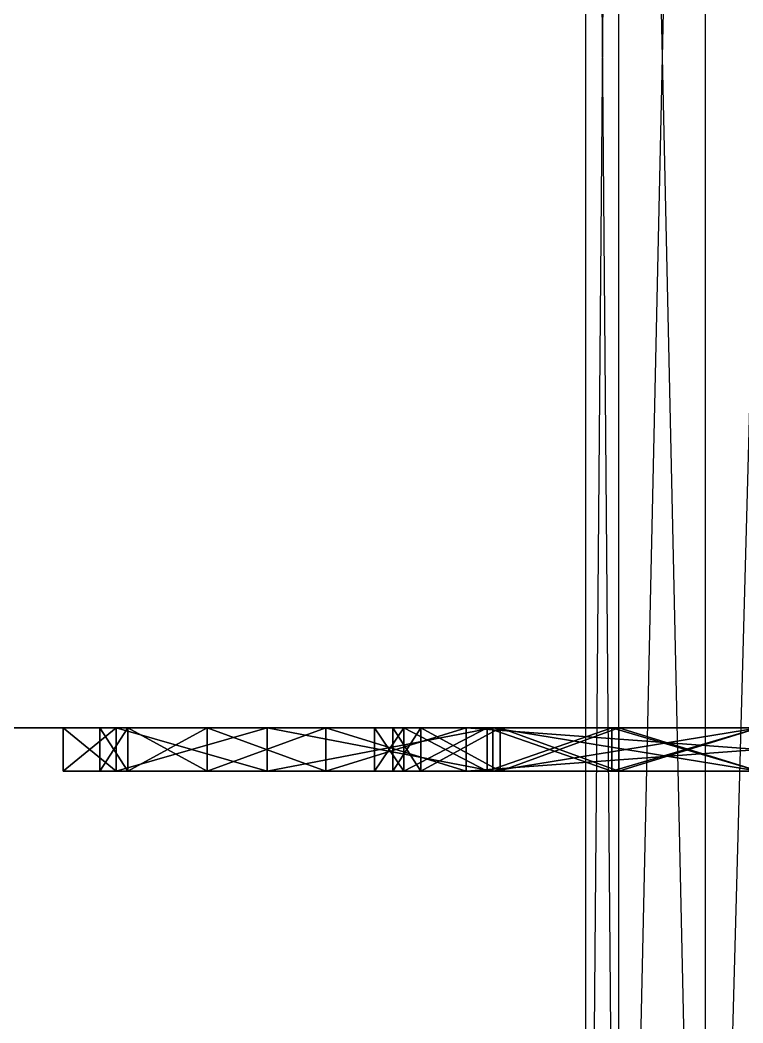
# Model space of a CAD drawing. Extents: x -3.3 to 26.7, y -2 to 14.5.
# Drawn here: x 1.787 to 2.623, y -0.841 to 0.318 of the extents above; entities that cross this region are included whole.
import ezdxf

# ---------------------------------------------------------------- set-up
doc = ezdxf.new("R2010")
doc.units = 0
doc.layers.add('UB3D', color=1, linetype='CONTINUOUS')

msp = doc.modelspace()

# ---------------------------------------------------------------- linework, layer by layer
at = {"layer": 'UB3D', "color": 254}
for points in [[(2.4798, -2, -5.064), (2.4798, 2.550101, -5.064), (2.4416, -2, -5.1816)], [(2.4798, 2.550101, -5.064), (2.4416, -2, -5.1816), (2.4416, 2.550101, -5.1816)], [(2.4416, -2, -5.1816), (2.4416, 2.550101, -5.1816), (2.4798, -2, -5.2992)], [(2.4416, 2.550101, -5.1816), (2.4798, -2, -5.2992), (2.4798, 2.550101, -5.2992)], [(2.4798, -2, -12.684), (2.4798, 2.550101, -12.684), (2.4416, -2, -12.8016)], [(2.4798, 2.550101, -12.684), (2.4416, -2, -12.8016), (2.4416, 2.550101, -12.8016)], [(2.4416, -2, -12.8016), (2.4416, 2.550101, -12.8016), (2.4798, -2, -12.9192)], [(2.4416, 2.550101, -12.8016), (2.4798, -2, -12.9192), (2.4798, 2.550101, -12.9192)], [(2.5798, -2, -4.9914), (2.5798, 2.550101, -4.9914), (2.4798, -2, -5.064)], [(2.5798, 2.550101, -4.9914), (2.4798, -2, -5.064), (2.4798, 2.550101, -5.064)], [(2.4798, -2, -5.2992), (2.4798, 2.550101, -5.2992), (2.5798, -2, -5.3718)], [(2.4798, 2.550101, -5.2992), (2.5798, -2, -5.3718), (2.5798, 2.550101, -5.3718)], [(2.5798, -2, -12.6114), (2.5798, 2.550101, -12.6114), (2.4798, -2, -12.684)], [(2.5798, 2.550101, -12.6114), (2.4798, -2, -12.684), (2.4798, 2.550101, -12.684)], [(2.4798, -2, -12.9192), (2.4798, 2.550101, -12.9192), (2.5798, -2, -12.9918)], [(2.4798, 2.550101, -12.9192), (2.5798, -2, -12.9918), (2.5798, 2.550101, -12.9918)], [(2.7034, -2, -4.9914), (2.7034, 2.550101, -4.9914), (2.5798, -2, -4.9914)], [(2.7034, 2.550101, -4.9914), (2.5798, -2, -4.9914), (2.5798, 2.550101, -4.9914)], [(2.5798, -2, -5.3718), (2.5798, 2.550101, -5.3718), (2.7034, -2, -5.3718)], [(2.5798, 2.550101, -5.3718), (2.7034, -2, -5.3718), (2.7034, 2.550101, -5.3718)], [(2.7034, -2, -12.6114), (2.7034, 2.550101, -12.6114), (2.5798, -2, -12.6114)], [(2.7034, 2.550101, -12.6114), (2.5798, -2, -12.6114), (2.5798, 2.550101, -12.6114)], [(2.5798, -2, -12.9918), (2.5798, 2.550101, -12.9918), (2.7034, -2, -12.9918)], [(2.5798, 2.550101, -12.9918), (2.7034, -2, -12.9918), (2.7034, 2.550101, -12.9918)]]:
    msp.add_3dface(points, dxfattribs=at)
at = {"layer": 'UB3D', "color": 94}
for points in [[(-3.302, 0.5, -28.702), (26.698, 0.5, -28.702), (26.698, -0.5, -28.702), (-3.302, -0.5, -28.702)], [(26.698, 0.5, 1.298), (-3.302, 0.5, 1.298), (-3.302, -0.5, 1.298), (26.698, -0.5, 1.298)], [(-3.302, -0.5, 1.298), (26.698, -0.5, 1.298), (26.698, -0.5, -28.702)], [(-3.302, -0.5, 1.298), (26.698, -0.5, -28.702), (-3.302, -0.5, -28.702)]]:
    msp.add_3dface(points, dxfattribs=at)
at = {"layer": 'UB3D', "color": 253}
for points in [[(1.837182, -0.5, -12.8016), (1.898414, -0.5, -12.493762), (1.837182, -0.55, -12.8016)], [(1.898414, -0.5, -12.493762), (1.837182, -0.55, -12.8016), (1.898414, -0.55, -12.493762)], [(1.837182, -0.55, -12.8016), (1.898414, -0.55, -12.493762), (1.837182, -0.5, -12.8016)], [(1.898414, -0.55, -12.493762), (1.837182, -0.5, -12.8016), (1.898414, -0.5, -12.493762)], [(1.898414, -0.5, -13.109437), (1.837182, -0.5, -12.8016), (1.898414, -0.55, -13.109437)], [(1.837182, -0.5, -12.8016), (1.898414, -0.55, -13.109437), (1.837182, -0.55, -12.8016)], [(1.898414, -0.55, -13.109437), (1.837182, -0.55, -12.8016), (1.898414, -0.5, -13.109437)], [(1.837182, -0.55, -12.8016), (1.898414, -0.5, -13.109437), (1.837182, -0.5, -12.8016)], [(1.8796, -0.5, -5.520309), (1.8796, -0.5, -4.842891), (1.8796, -0.55, -5.520309)], [(1.8796, -0.5, -4.842891), (1.8796, -0.55, -5.520309), (1.8796, -0.55, -4.842891)], [(1.8796, -0.55, -5.520309), (1.8796, -0.55, -4.842891), (1.8796, -0.5, -5.520309)], [(1.8796, -0.55, -4.842891), (1.8796, -0.5, -5.520309), (1.8796, -0.5, -4.842891)], [(1.911821, -0.5, -5.682295), (1.8796, -0.5, -5.520309), (1.911821, -0.55, -5.682295)], [(1.8796, -0.5, -5.520309), (1.911821, -0.55, -5.682295), (1.8796, -0.55, -5.520309)], [(1.911821, -0.55, -5.682295), (1.8796, -0.55, -5.520309), (1.911821, -0.5, -5.682295)], [(1.8796, -0.55, -5.520309), (1.911821, -0.5, -5.682295), (1.8796, -0.5, -5.520309)], [(1.8796, -0.5, -4.842891), (1.911821, -0.5, -4.680904), (1.8796, -0.55, -4.842891)], [(1.911821, -0.5, -4.680904), (1.8796, -0.55, -4.842891), (1.911821, -0.55, -4.680904)], [(1.8796, -0.55, -4.842891), (1.911821, -0.55, -4.680904), (1.8796, -0.5, -4.842891)], [(1.911821, -0.55, -4.680904), (1.8796, -0.5, -4.842891), (1.911821, -0.5, -4.680904)], [(1.8796, -0.5, -4.842891), (1.8796, -0.5, -4.842891), (1.8796, -0.55, -4.842891)], [(1.8796, -0.5, -4.842891), (1.8796, -0.55, -4.842891), (1.8796, -0.55, -4.842891)], [(1.8796, -0.55, -4.842891), (1.8796, -0.55, -4.842891), (1.8796, -0.5, -4.842891)], [(1.8796, -0.55, -4.842891), (1.8796, -0.5, -4.842891), (1.8796, -0.5, -4.842891)], [(1.898414, -0.5, -12.493762), (2.07279, -0.5, -12.23279), (1.898414, -0.55, -12.493762)], [(2.07279, -0.5, -12.23279), (1.898414, -0.55, -12.493762), (2.07279, -0.55, -12.23279)], [(1.898414, -0.55, -12.493762), (2.07279, -0.55, -12.23279), (1.898414, -0.5, -12.493762)], [(2.07279, -0.55, -12.23279), (1.898414, -0.5, -12.493762), (2.07279, -0.5, -12.23279)], [(2.07279, -0.5, -13.370409), (1.898414, -0.5, -13.109437), (2.07279, -0.55, -13.370409)], [(1.898414, -0.5, -13.109437), (2.07279, -0.55, -13.370409), (1.898414, -0.55, -13.109437)], [(2.07279, -0.55, -13.370409), (1.898414, -0.55, -13.109437), (2.07279, -0.5, -13.370409)], [(1.898414, -0.55, -13.109437), (2.07279, -0.5, -13.370409), (1.898414, -0.5, -13.109437)], [(2.003579, -0.5, -5.81962), (1.911821, -0.5, -5.682295), (2.003579, -0.55, -5.81962)], [(1.911821, -0.5, -5.682295), (2.003579, -0.55, -5.81962), (1.911821, -0.55, -5.682295)], [(2.003579, -0.55, -5.81962), (1.911821, -0.55, -5.682295), (2.003579, -0.5, -5.81962)], [(1.911821, -0.55, -5.682295), (2.003579, -0.5, -5.81962), (1.911821, -0.5, -5.682295)], [(1.911821, -0.5, -4.680904), (2.003579, -0.5, -4.543579), (1.911821, -0.55, -4.680904)], [(2.003579, -0.5, -4.543579), (1.911821, -0.55, -4.680904), (2.003579, -0.55, -4.543579)], [(1.911821, -0.55, -4.680904), (2.003579, -0.55, -4.543579), (1.911821, -0.5, -4.680904)], [(2.003579, -0.55, -4.543579), (1.911821, -0.5, -4.680904), (2.003579, -0.5, -4.543579)], [(2.140904, -0.5, -5.911378), (2.003579, -0.5, -5.81962), (2.140904, -0.55, -5.911378)], [(2.003579, -0.5, -5.81962), (2.140904, -0.55, -5.911378), (2.003579, -0.55, -5.81962)], [(2.140904, -0.55, -5.911378), (2.003579, -0.55, -5.81962), (2.140904, -0.5, -5.911378)], [(2.003579, -0.55, -5.81962), (2.140904, -0.5, -5.911378), (2.003579, -0.5, -5.81962)], [(2.003579, -0.5, -4.543579), (2.140904, -0.5, -4.451821), (2.003579, -0.55, -4.543579)], [(2.140904, -0.5, -4.451821), (2.003579, -0.55, -4.543579), (2.140904, -0.55, -4.451821)], [(2.003579, -0.55, -4.543579), (2.140904, -0.55, -4.451821), (2.003579, -0.5, -4.543579)], [(2.140904, -0.55, -4.451821), (2.003579, -0.5, -4.543579), (2.140904, -0.5, -4.451821)], [(2.07279, -0.5, -12.23279), (2.333762, -0.5, -12.058414), (2.07279, -0.55, -12.23279)], [(2.333762, -0.5, -12.058414), (2.07279, -0.55, -12.23279), (2.333762, -0.55, -12.058414)], [(2.07279, -0.55, -12.23279), (2.333762, -0.55, -12.058414), (2.07279, -0.5, -12.23279)], [(2.333762, -0.55, -12.058414), (2.07279, -0.5, -12.23279), (2.333762, -0.5, -12.058414)], [(2.333762, -0.5, -13.544785), (2.07279, -0.5, -13.370409), (2.333762, -0.55, -13.544785)], [(2.07279, -0.5, -13.370409), (2.333762, -0.55, -13.544785), (2.07279, -0.55, -13.370409)], [(2.333762, -0.55, -13.544785), (2.07279, -0.55, -13.370409), (2.333762, -0.5, -13.544785)], [(2.07279, -0.55, -13.370409), (2.333762, -0.5, -13.544785), (2.07279, -0.5, -13.370409)], [(2.302891, -0.5, -5.9436), (2.140904, -0.5, -5.911378), (2.302891, -0.55, -5.9436)], [(2.140904, -0.5, -5.911378), (2.302891, -0.55, -5.9436), (2.140904, -0.55, -5.911378)], [(2.302891, -0.55, -5.9436), (2.140904, -0.55, -5.911378), (2.302891, -0.5, -5.9436)], [(2.140904, -0.55, -5.911378), (2.302891, -0.5, -5.9436), (2.140904, -0.5, -5.911378)], [(2.140904, -0.5, -4.451821), (2.302891, -0.5, -4.4196), (2.140904, -0.55, -4.451821)], [(2.302891, -0.5, -4.4196), (2.140904, -0.55, -4.451821), (2.302891, -0.55, -4.4196)], [(2.140904, -0.55, -4.451821), (2.302891, -0.55, -4.4196), (2.140904, -0.5, -4.451821)], [(2.302891, -0.55, -4.4196), (2.140904, -0.5, -4.451821), (2.302891, -0.5, -4.4196)], [(2.1971, -0.5, -12.8016), (2.230935, -0.5, -12.631497), (2.1971, -0.55, -12.8016)], [(2.230935, -0.5, -12.631497), (2.1971, -0.55, -12.8016), (2.230935, -0.55, -12.631497)], [(2.1971, -0.55, -12.8016), (2.230935, -0.55, -12.631497), (2.1971, -0.5, -12.8016)], [(2.230935, -0.55, -12.631497), (2.1971, -0.5, -12.8016), (2.230935, -0.5, -12.631497)], [(2.230935, -0.5, -12.971702), (2.1971, -0.5, -12.8016), (2.230935, -0.55, -12.971702)], [(2.1971, -0.5, -12.8016), (2.230935, -0.55, -12.971702), (2.1971, -0.55, -12.8016)], [(2.230935, -0.55, -12.971702), (2.1971, -0.55, -12.8016), (2.230935, -0.5, -12.971702)], [(2.1971, -0.55, -12.8016), (2.230935, -0.5, -12.971702), (2.1971, -0.5, -12.8016)], [(2.218309, -0.5, -5.1816), (2.25053, -0.5, -5.019613), (2.218309, -0.55, -5.1816)], [(2.25053, -0.5, -5.019613), (2.218309, -0.55, -5.1816), (2.25053, -0.55, -5.019613)], [(2.218309, -0.55, -5.1816), (2.25053, -0.55, -5.019613), (2.218309, -0.5, -5.1816)], [(2.25053, -0.55, -5.019613), (2.218309, -0.5, -5.1816), (2.25053, -0.5, -5.019613)], [(2.25053, -0.5, -5.343586), (2.218309, -0.5, -5.1816), (2.25053, -0.55, -5.343586)], [(2.218309, -0.5, -5.1816), (2.25053, -0.55, -5.343586), (2.218309, -0.55, -5.1816)], [(2.25053, -0.55, -5.343586), (2.218309, -0.55, -5.1816), (2.25053, -0.5, -5.343586)], [(2.218309, -0.55, -5.1816), (2.25053, -0.5, -5.343586), (2.218309, -0.5, -5.1816)], [(2.230935, -0.5, -12.631497), (2.327291, -0.5, -12.487291), (2.230935, -0.55, -12.631497)], [(2.327291, -0.5, -12.487291), (2.230935, -0.55, -12.631497), (2.327291, -0.55, -12.487291)], [(2.230935, -0.55, -12.631497), (2.327291, -0.55, -12.487291), (2.230935, -0.5, -12.631497)], [(2.327291, -0.55, -12.487291), (2.230935, -0.5, -12.631497), (2.327291, -0.5, -12.487291)], [(2.327291, -0.5, -13.115908), (2.230935, -0.5, -12.971702), (2.327291, -0.55, -13.115908)], [(2.230935, -0.5, -12.971702), (2.327291, -0.55, -13.115908), (2.230935, -0.55, -12.971702)], [(2.327291, -0.55, -13.115908), (2.230935, -0.55, -12.971702), (2.327291, -0.5, -13.115908)], [(2.230935, -0.55, -12.971702), (2.327291, -0.5, -13.115908), (2.230935, -0.5, -12.971702)], [(2.25053, -0.5, -5.019613), (2.342288, -0.5, -4.882288), (2.25053, -0.55, -5.019613)], [(2.342288, -0.5, -4.882288), (2.25053, -0.55, -5.019613), (2.342288, -0.55, -4.882288)], [(2.25053, -0.55, -5.019613), (2.342288, -0.55, -4.882288), (2.25053, -0.5, -5.019613)], [(2.342288, -0.55, -4.882288), (2.25053, -0.5, -5.019613), (2.342288, -0.5, -4.882288)], [(2.342288, -0.5, -5.480911), (2.25053, -0.5, -5.343586), (2.342288, -0.55, -5.480911)], [(2.25053, -0.5, -5.343586), (2.342288, -0.55, -5.480911), (2.25053, -0.55, -5.343586)], [(2.342288, -0.55, -5.480911), (2.25053, -0.55, -5.343586), (2.342288, -0.5, -5.480911)], [(2.25053, -0.55, -5.343586), (2.342288, -0.5, -5.480911), (2.25053, -0.5, -5.343586)], [(2.302891, -0.5, -5.9436), (2.302891, -0.5, -5.9436), (2.302891, -0.55, -5.9436)], [(2.302891, -0.5, -5.9436), (2.302891, -0.55, -5.9436), (2.302891, -0.55, -5.9436)], [(2.302891, -0.55, -5.9436), (2.302891, -0.55, -5.9436), (2.302891, -0.5, -5.9436)], [(2.302891, -0.55, -5.9436), (2.302891, -0.5, -5.9436), (2.302891, -0.5, -5.9436)], [(2.980309, -0.5, -5.9436), (2.302891, -0.5, -5.9436), (2.980309, -0.55, -5.9436)], [(2.302891, -0.5, -5.9436), (2.980309, -0.55, -5.9436), (2.302891, -0.55, -5.9436)], [(2.980309, -0.55, -5.9436), (2.302891, -0.55, -5.9436), (2.980309, -0.5, -5.9436)], [(2.302891, -0.55, -5.9436), (2.980309, -0.5, -5.9436), (2.302891, -0.5, -5.9436)], [(2.302891, -0.5, -4.4196), (2.980309, -0.5, -4.4196), (2.302891, -0.55, -4.4196)], [(2.980309, -0.5, -4.4196), (2.302891, -0.55, -4.4196), (2.980309, -0.55, -4.4196)], [(2.302891, -0.55, -4.4196), (2.980309, -0.55, -4.4196), (2.302891, -0.5, -4.4196)], [(2.980309, -0.55, -4.4196), (2.302891, -0.5, -4.4196), (2.980309, -0.5, -4.4196)], [(2.302891, -0.5, -4.4196), (2.302891, -0.5, -4.4196), (2.302891, -0.55, -4.4196)], [(2.302891, -0.5, -4.4196), (2.302891, -0.55, -4.4196), (2.302891, -0.55, -4.4196)], [(2.302891, -0.55, -4.4196), (2.302891, -0.55, -4.4196), (2.302891, -0.5, -4.4196)], [(2.302891, -0.55, -4.4196), (2.302891, -0.5, -4.4196), (2.302891, -0.5, -4.4196)], [(2.327291, -0.5, -12.487291), (2.471497, -0.5, -12.390935), (2.327291, -0.55, -12.487291)], [(2.471497, -0.5, -12.390935), (2.327291, -0.55, -12.487291), (2.471497, -0.55, -12.390935)], [(2.327291, -0.55, -12.487291), (2.471497, -0.55, -12.390935), (2.327291, -0.5, -12.487291)], [(2.471497, -0.55, -12.390935), (2.327291, -0.5, -12.487291), (2.471497, -0.5, -12.390935)], [(2.471497, -0.5, -13.212264), (2.327291, -0.5, -13.115908), (2.471497, -0.55, -13.212264)], [(2.327291, -0.5, -13.115908), (2.471497, -0.55, -13.212264), (2.327291, -0.55, -13.115908)], [(2.471497, -0.55, -13.212264), (2.327291, -0.55, -13.115908), (2.471497, -0.5, -13.212264)], [(2.327291, -0.55, -13.115908), (2.471497, -0.5, -13.212264), (2.327291, -0.5, -13.115908)], [(2.333762, -0.5, -12.058414), (2.6416, -0.5, -11.997182), (2.333762, -0.55, -12.058414)], [(2.6416, -0.5, -11.997182), (2.333762, -0.55, -12.058414), (2.6416, -0.55, -11.997182)], [(2.333762, -0.55, -12.058414), (2.6416, -0.55, -11.997182), (2.333762, -0.5, -12.058414)], [(2.6416, -0.55, -11.997182), (2.333762, -0.5, -12.058414), (2.6416, -0.5, -11.997182)], [(2.6416, -0.5, -13.606018), (2.333762, -0.5, -13.544785), (2.6416, -0.55, -13.606018)], [(2.333762, -0.5, -13.544785), (2.6416, -0.55, -13.606018), (2.333762, -0.55, -13.544785)], [(2.6416, -0.55, -13.606018), (2.333762, -0.55, -13.544785), (2.6416, -0.5, -13.606018)], [(2.333762, -0.55, -13.544785), (2.6416, -0.5, -13.606018), (2.333762, -0.5, -13.544785)], [(2.342288, -0.5, -4.882288), (2.479613, -0.5, -4.79053), (2.342288, -0.55, -4.882288)], [(2.479613, -0.5, -4.79053), (2.342288, -0.55, -4.882288), (2.479613, -0.55, -4.79053)], [(2.342288, -0.55, -4.882288), (2.479613, -0.55, -4.79053), (2.342288, -0.5, -4.882288)], [(2.479613, -0.55, -4.79053), (2.342288, -0.5, -4.882288), (2.479613, -0.5, -4.79053)], [(2.479613, -0.5, -5.572669), (2.342288, -0.5, -5.480911), (2.479613, -0.55, -5.572669)], [(2.342288, -0.5, -5.480911), (2.479613, -0.55, -5.572669), (2.342288, -0.55, -5.480911)], [(2.479613, -0.55, -5.572669), (2.342288, -0.55, -5.480911), (2.479613, -0.5, -5.572669)], [(2.342288, -0.55, -5.480911), (2.479613, -0.5, -5.572669), (2.342288, -0.5, -5.480911)], [(2.471497, -0.5, -12.390935), (2.6416, -0.5, -12.3571), (2.471497, -0.55, -12.390935)], [(2.6416, -0.5, -12.3571), (2.471497, -0.55, -12.390935), (2.6416, -0.55, -12.3571)], [(2.471497, -0.55, -12.390935), (2.6416, -0.55, -12.3571), (2.471497, -0.5, -12.390935)], [(2.6416, -0.55, -12.3571), (2.471497, -0.5, -12.390935), (2.6416, -0.5, -12.3571)], [(2.6416, -0.5, -13.2461), (2.471497, -0.5, -13.212264), (2.6416, -0.55, -13.2461)], [(2.471497, -0.5, -13.212264), (2.6416, -0.55, -13.2461), (2.471497, -0.55, -13.212264)], [(2.6416, -0.55, -13.2461), (2.471497, -0.55, -13.212264), (2.6416, -0.5, -13.2461)], [(2.471497, -0.55, -13.212264), (2.6416, -0.5, -13.2461), (2.471497, -0.5, -13.212264)], [(2.479613, -0.5, -4.79053), (2.6416, -0.5, -4.758309), (2.479613, -0.55, -4.79053)], [(2.6416, -0.5, -4.758309), (2.479613, -0.55, -4.79053), (2.6416, -0.55, -4.758309)], [(2.479613, -0.55, -4.79053), (2.6416, -0.55, -4.758309), (2.479613, -0.5, -4.79053)], [(2.6416, -0.55, -4.758309), (2.479613, -0.5, -4.79053), (2.6416, -0.5, -4.758309)], [(2.6416, -0.5, -5.604891), (2.479613, -0.5, -5.572669), (2.6416, -0.55, -5.604891)], [(2.479613, -0.5, -5.572669), (2.6416, -0.55, -5.604891), (2.479613, -0.55, -5.572669)], [(2.6416, -0.55, -5.604891), (2.479613, -0.55, -5.572669), (2.6416, -0.5, -5.604891)], [(2.479613, -0.55, -5.572669), (2.6416, -0.5, -5.604891), (2.479613, -0.5, -5.572669)], [(1.841055, -0.55, -12.722753), (2.1971, -0.55, -12.8016), (1.837182, -0.55, -12.8016)], [(2.1971, -0.55, -12.8016), (1.837182, -0.55, -12.8016), (2.19924, -0.55, -12.845169)], [(1.837182, -0.55, -12.8016), (2.19924, -0.55, -12.845169), (1.841055, -0.55, -12.880447)], [(1.852639, -0.55, -12.644666), (2.205641, -0.55, -12.714882), (1.841055, -0.55, -12.722753)], [(2.205641, -0.55, -12.714882), (2.19924, -0.55, -12.758031), (1.841055, -0.55, -12.722753)], [(2.19924, -0.55, -12.758031), (1.841055, -0.55, -12.722753), (2.1971, -0.55, -12.8016)], [(2.19924, -0.55, -12.845169), (1.841055, -0.55, -12.880447), (2.205641, -0.55, -12.888318)], [(1.841055, -0.55, -12.880447), (2.205641, -0.55, -12.888318), (2.21624, -0.55, -12.930632)], [(1.852639, -0.55, -12.958534), (1.841055, -0.55, -12.880447), (2.21624, -0.55, -12.930632)], [(1.852639, -0.55, -12.644666), (1.87182, -0.55, -12.56809), (2.230936, -0.55, -12.631497)], [(1.852639, -0.55, -12.644666), (2.230936, -0.55, -12.631497), (2.21624, -0.55, -12.672568)], [(1.852639, -0.55, -12.644666), (2.21624, -0.55, -12.672568), (2.205641, -0.55, -12.714882)], [(1.852639, -0.55, -12.958534), (2.21624, -0.55, -12.930632), (2.230936, -0.55, -12.971703)], [(1.852639, -0.55, -12.958534), (2.230936, -0.55, -12.971703), (2.249586, -0.55, -13.011136)], [(1.852639, -0.55, -12.958534), (2.249586, -0.55, -13.011136), (1.87182, -0.55, -13.03511)], [(1.898415, -0.55, -12.493763), (2.272012, -0.55, -12.554649), (1.87182, -0.55, -12.56809)], [(2.272012, -0.55, -12.554649), (1.87182, -0.55, -12.56809), (2.249586, -0.55, -12.592064)], [(1.87182, -0.55, -12.56809), (2.249586, -0.55, -12.592064), (2.230936, -0.55, -12.631497)], [(2.249586, -0.55, -13.011136), (2.272012, -0.55, -13.048551), (1.87182, -0.55, -13.03511)], [(2.272012, -0.55, -13.048551), (1.87182, -0.55, -13.03511), (2.297997, -0.55, -13.083588)], [(1.87182, -0.55, -13.03511), (2.297997, -0.55, -13.083588), (1.898415, -0.55, -13.109437)], [(1.881638, -0.55, -4.801401), (2.406432, -0.55, -4.829646), (1.8796, -0.55, -4.842891)], [(2.406432, -0.55, -4.829646), (1.8796, -0.55, -4.842891), (2.373067, -0.55, -4.854392)], [(1.8796, -0.55, -4.842891), (2.373067, -0.55, -4.854392), (2.342288, -0.55, -4.882288)], [(1.8796, -0.55, -4.842891), (2.342288, -0.55, -4.882288), (2.314392, -0.55, -4.913067)], [(1.8796, -0.55, -4.842891), (2.314392, -0.55, -4.913067), (2.289646, -0.55, -4.946432)], [(1.8796, -0.55, -4.842891), (2.289646, -0.55, -4.946432), (2.268291, -0.55, -4.982062)], [(1.8796, -0.55, -4.842891), (2.268291, -0.55, -4.982062), (2.25053, -0.55, -5.019614)], [(1.8796, -0.55, -4.842891), (2.25053, -0.55, -5.019614), (2.236536, -0.55, -5.058725)], [(1.8796, -0.55, -4.842891), (2.236536, -0.55, -5.058725), (2.226442, -0.55, -5.09902)], [(1.8796, -0.55, -4.842891), (2.226442, -0.55, -5.09902), (2.220347, -0.55, -5.14011)], [(1.8796, -0.55, -4.842891), (2.220347, -0.55, -5.14011), (2.218309, -0.55, -5.1816)], [(1.8796, -0.55, -4.842891), (2.218309, -0.55, -5.1816), (2.220347, -0.55, -5.22309)], [(1.8796, -0.55, -4.842891), (2.220347, -0.55, -5.22309), (2.226442, -0.55, -5.26418)], [(1.8796, -0.55, -4.842891), (2.226442, -0.55, -5.26418), (2.236536, -0.55, -5.304475)], [(1.8796, -0.55, -4.842891), (2.236536, -0.55, -5.304475), (2.25053, -0.55, -5.343586)], [(1.8796, -0.55, -4.842891), (2.25053, -0.55, -5.343586), (2.268291, -0.55, -5.381138)], [(1.8796, -0.55, -4.842891), (2.268291, -0.55, -5.381138), (2.289646, -0.55, -5.416768)], [(1.8796, -0.55, -4.842891), (2.289646, -0.55, -5.416768), (1.8796, -0.55, -5.520309)], [(1.8796, -0.55, -5.520309), (2.289646, -0.55, -5.416768), (2.314392, -0.55, -5.450133)], [(1.8796, -0.55, -5.520309), (2.314392, -0.55, -5.450133), (2.342288, -0.55, -5.480912)], [(1.8796, -0.55, -5.520309), (2.342288, -0.55, -5.480912), (2.373067, -0.55, -5.508808)], [(1.8796, -0.55, -5.520309), (2.373067, -0.55, -5.508808), (2.406432, -0.55, -5.533554)], [(1.8796, -0.55, -5.520309), (2.406432, -0.55, -5.533554), (2.442062, -0.55, -5.554909)], [(1.8796, -0.55, -5.520309), (2.442062, -0.55, -5.554909), (1.881638, -0.55, -5.561799)], [(1.887733, -0.55, -4.760311), (2.479614, -0.55, -4.79053), (1.881638, -0.55, -4.801401)], [(2.479614, -0.55, -4.79053), (2.442062, -0.55, -4.808291), (1.881638, -0.55, -4.801401)], [(2.442062, -0.55, -4.808291), (1.881638, -0.55, -4.801401), (2.406432, -0.55, -4.829646)], [(1.881638, -0.55, -5.561799), (2.442062, -0.55, -5.554909), (2.479614, -0.55, -5.57267)], [(1.881638, -0.55, -5.561799), (2.479614, -0.55, -5.57267), (2.518725, -0.55, -5.586664)], [(1.881638, -0.55, -5.561799), (2.518725, -0.55, -5.586664), (2.55902, -0.55, -5.596758)], [(1.881638, -0.55, -5.561799), (2.55902, -0.55, -5.596758), (2.60011, -0.55, -5.602853)], [(1.881638, -0.55, -5.561799), (2.60011, -0.55, -5.602853), (1.887733, -0.55, -5.602889)], [(2.60011, -0.55, -4.760347), (1.887733, -0.55, -4.760311), (2.6416, -0.55, -4.758309)], [(1.887733, -0.55, -4.760311), (2.6416, -0.55, -4.758309), (1.897827, -0.55, -4.720016)], [(2.6416, -0.55, -5.604891), (3.385373, -0.55, -5.643184), (1.887733, -0.55, -5.602889)], [(2.6416, -0.55, -5.604891), (1.887733, -0.55, -5.602889), (2.60011, -0.55, -5.602853)], [(1.887733, -0.55, -4.760311), (2.60011, -0.55, -4.760347), (2.55902, -0.55, -4.766442)], [(1.887733, -0.55, -4.760311), (2.55902, -0.55, -4.766442), (2.518725, -0.55, -4.776536)], [(1.887733, -0.55, -4.760311), (2.518725, -0.55, -4.776536), (2.479614, -0.55, -4.79053)], [(1.887733, -0.55, -5.602889), (3.385373, -0.55, -5.643184), (1.897827, -0.55, -5.643184)], [(2.6416, -0.55, -4.758309), (1.897827, -0.55, -4.720016), (3.385373, -0.55, -4.720016)], [(1.897827, -0.55, -4.720016), (3.385373, -0.55, -4.720016), (1.911821, -0.55, -4.680905)], [(3.385373, -0.55, -5.643184), (1.897827, -0.55, -5.643184), (3.371379, -0.55, -5.682295)], [(1.897827, -0.55, -5.643184), (3.371379, -0.55, -5.682295), (1.911821, -0.55, -5.682295)], [(1.932167, -0.55, -12.4224), (2.327291, -0.55, -12.487291), (1.898415, -0.55, -12.493763)], [(2.327291, -0.55, -12.487291), (2.297997, -0.55, -12.519612), (1.898415, -0.55, -12.493763)], [(2.297997, -0.55, -12.519612), (1.898415, -0.55, -12.493763), (2.272012, -0.55, -12.554649)], [(2.297997, -0.55, -13.083588), (1.898415, -0.55, -13.109437), (2.327291, -0.55, -13.115909)], [(1.898415, -0.55, -13.109437), (2.327291, -0.55, -13.115909), (2.359612, -0.55, -13.145203)], [(2.394649, -0.55, -13.171188), (1.932167, -0.55, -13.1808), (1.898415, -0.55, -13.109437)], [(2.394649, -0.55, -13.171188), (1.898415, -0.55, -13.109437), (2.359612, -0.55, -13.145203)], [(3.385373, -0.55, -4.720016), (1.911821, -0.55, -4.680905), (3.371379, -0.55, -4.680905)], [(1.911821, -0.55, -4.680905), (3.371379, -0.55, -4.680905), (1.929582, -0.55, -4.643353)], [(3.371379, -0.55, -5.682295), (1.911821, -0.55, -5.682295), (3.353618, -0.55, -5.719847)], [(1.911821, -0.55, -5.682295), (3.353618, -0.55, -5.719847), (1.929582, -0.55, -5.719847)], [(3.371379, -0.55, -4.680905), (1.929582, -0.55, -4.643353), (3.353618, -0.55, -4.643353)], [(1.929582, -0.55, -4.643353), (3.353618, -0.55, -4.643353), (1.950937, -0.55, -4.607723)], [(3.353618, -0.55, -5.719847), (1.929582, -0.55, -5.719847), (3.332263, -0.55, -5.755477)], [(1.929582, -0.55, -5.719847), (3.332263, -0.55, -5.755477), (1.950937, -0.55, -5.755477)], [(1.972751, -0.55, -12.354689), (2.432064, -0.55, -12.409586), (1.932167, -0.55, -12.4224)], [(1.932167, -0.55, -12.4224), (2.432064, -0.55, -12.409586), (2.394649, -0.55, -12.432012)], [(1.932167, -0.55, -12.4224), (2.394649, -0.55, -12.432012), (2.359612, -0.55, -12.457997)], [(1.932167, -0.55, -12.4224), (2.359612, -0.55, -12.457997), (2.327291, -0.55, -12.487291)], [(2.394649, -0.55, -13.171188), (2.432064, -0.55, -13.193614), (1.932167, -0.55, -13.1808)], [(1.932167, -0.55, -13.1808), (2.432064, -0.55, -13.193614), (2.471497, -0.55, -13.212264)], [(1.932167, -0.55, -13.1808), (2.471497, -0.55, -13.212264), (2.512568, -0.55, -13.22696)], [(1.932167, -0.55, -13.1808), (2.512568, -0.55, -13.22696), (2.554882, -0.55, -13.237559)], [(1.932167, -0.55, -13.1808), (2.554882, -0.55, -13.237559), (2.598031, -0.55, -13.24396)], [(1.932167, -0.55, -13.1808), (2.598031, -0.55, -13.24396), (1.972751, -0.55, -13.248511)], [(3.353618, -0.55, -4.643353), (1.950937, -0.55, -4.607723), (3.332263, -0.55, -4.607723)], [(1.950937, -0.55, -4.607723), (3.332263, -0.55, -4.607723), (1.975683, -0.55, -4.574358)], [(3.332263, -0.55, -5.755477), (1.950937, -0.55, -5.755477), (3.307517, -0.55, -5.788842)], [(1.950937, -0.55, -5.755477), (3.307517, -0.55, -5.788842), (1.975683, -0.55, -5.788842)], [(2.019776, -0.55, -12.291283), (3.310449, -0.55, -12.354689), (1.972751, -0.55, -12.354689)], [(3.310449, -0.55, -12.354689), (1.972751, -0.55, -12.354689), (2.6416, -0.55, -12.3571)], [(1.972751, -0.55, -12.354689), (2.6416, -0.55, -12.3571), (2.598031, -0.55, -12.35924)], [(2.019776, -0.55, -13.311917), (3.263424, -0.55, -13.311917), (1.972751, -0.55, -13.248511)], [(3.263424, -0.55, -13.311917), (1.972751, -0.55, -13.248511), (3.310449, -0.55, -13.248511)], [(1.972751, -0.55, -13.248511), (3.310449, -0.55, -13.248511), (2.6416, -0.55, -13.2461)], [(1.972751, -0.55, -12.354689), (2.598031, -0.55, -12.35924), (2.554882, -0.55, -12.365641)], [(1.972751, -0.55, -12.354689), (2.554882, -0.55, -12.365641), (2.512568, -0.55, -12.37624)], [(1.972751, -0.55, -12.354689), (2.512568, -0.55, -12.37624), (2.471497, -0.55, -12.390936)], [(1.972751, -0.55, -12.354689), (2.471497, -0.55, -12.390936), (2.432064, -0.55, -12.409586)], [(2.6416, -0.55, -13.2461), (1.972751, -0.55, -13.248511), (2.598031, -0.55, -13.24396)], [(3.332263, -0.55, -4.607723), (1.975683, -0.55, -4.574358), (3.307517, -0.55, -4.574358)], [(1.975683, -0.55, -4.574358), (3.307517, -0.55, -4.574358), (2.003579, -0.55, -4.543579)], [(3.307517, -0.55, -5.788842), (1.975683, -0.55, -5.788842), (3.279621, -0.55, -5.819621)], [(1.975683, -0.55, -5.788842), (3.279621, -0.55, -5.819621), (2.003579, -0.55, -5.819621)], [(3.307517, -0.55, -4.574358), (2.003579, -0.55, -4.543579), (3.279621, -0.55, -4.543579)], [(2.003579, -0.55, -4.543579), (3.279621, -0.55, -4.543579), (2.034358, -0.55, -4.515683)], [(3.279621, -0.55, -5.819621), (2.003579, -0.55, -5.819621), (3.248842, -0.55, -5.847517)], [(2.003579, -0.55, -5.819621), (3.248842, -0.55, -5.847517), (2.034358, -0.55, -5.847517)], [(2.072791, -0.55, -12.232791), (3.263424, -0.55, -12.291283), (2.019776, -0.55, -12.291283)], [(3.263424, -0.55, -12.291283), (2.019776, -0.55, -12.291283), (3.310449, -0.55, -12.354689)], [(2.072791, -0.55, -13.370409), (3.210409, -0.55, -13.370409), (2.019776, -0.55, -13.311917)], [(3.210409, -0.55, -13.370409), (2.019776, -0.55, -13.311917), (3.263424, -0.55, -13.311917)], [(3.279621, -0.55, -4.543579), (2.034358, -0.55, -4.515683), (3.248842, -0.55, -4.515683)], [(2.034358, -0.55, -4.515683), (3.248842, -0.55, -4.515683), (2.067723, -0.55, -4.490937)], [(3.248842, -0.55, -5.847517), (2.034358, -0.55, -5.847517), (3.215477, -0.55, -5.872263)], [(2.034358, -0.55, -5.847517), (3.215477, -0.55, -5.872263), (2.067723, -0.55, -5.872263)], [(3.248842, -0.55, -4.515683), (2.067723, -0.55, -4.490937), (3.215477, -0.55, -4.490937)], [(2.067723, -0.55, -4.490937), (3.215477, -0.55, -4.490937), (2.103353, -0.55, -4.469582)], [(3.215477, -0.55, -5.872263), (2.067723, -0.55, -5.872263), (3.179847, -0.55, -5.893618)], [(2.067723, -0.55, -5.872263), (3.179847, -0.55, -5.893618), (2.103353, -0.55, -5.893618)], [(2.131283, -0.55, -12.179776), (3.210409, -0.55, -12.232791), (2.072791, -0.55, -12.232791)], [(3.210409, -0.55, -12.232791), (2.072791, -0.55, -12.232791), (3.263424, -0.55, -12.291283)], [(2.131283, -0.55, -13.423424), (3.151917, -0.55, -13.423424), (2.072791, -0.55, -13.370409)], [(3.151917, -0.55, -13.423424), (2.072791, -0.55, -13.370409), (3.210409, -0.55, -13.370409)], [(3.215477, -0.55, -4.490937), (2.103353, -0.55, -4.469582), (3.179847, -0.55, -4.469582)], [(2.103353, -0.55, -4.469582), (3.179847, -0.55, -4.469582), (2.140905, -0.55, -4.451821)], [(3.179847, -0.55, -5.893618), (2.103353, -0.55, -5.893618), (3.142295, -0.55, -5.911379)], [(2.103353, -0.55, -5.893618), (3.142295, -0.55, -5.911379), (2.140905, -0.55, -5.911379)], [(2.194689, -0.55, -12.132751), (3.151917, -0.55, -12.179776), (2.131283, -0.55, -12.179776)], [(3.151917, -0.55, -12.179776), (2.131283, -0.55, -12.179776), (3.210409, -0.55, -12.232791)], [(2.194689, -0.55, -13.470449), (3.088511, -0.55, -13.470449), (2.131283, -0.55, -13.423424)], [(3.088511, -0.55, -13.470449), (2.131283, -0.55, -13.423424), (3.151917, -0.55, -13.423424)], [(3.179847, -0.55, -4.469582), (2.140905, -0.55, -4.451821), (3.142295, -0.55, -4.451821)], [(2.140905, -0.55, -4.451821), (3.142295, -0.55, -4.451821), (2.180016, -0.55, -4.437827)], [(3.142295, -0.55, -5.911379), (2.140905, -0.55, -5.911379), (3.103184, -0.55, -5.925373)], [(2.140905, -0.55, -5.911379), (3.103184, -0.55, -5.925373), (2.180016, -0.55, -5.925373)], [(3.142295, -0.55, -4.451821), (2.180016, -0.55, -4.437827), (3.103184, -0.55, -4.437827)], [(2.180016, -0.55, -4.437827), (3.103184, -0.55, -4.437827), (2.220311, -0.55, -4.427733)], [(3.103184, -0.55, -5.925373), (2.180016, -0.55, -5.925373), (3.062889, -0.55, -5.935467)], [(2.180016, -0.55, -5.925373), (3.062889, -0.55, -5.935467), (2.220311, -0.55, -5.935467)], [(2.2624, -0.55, -12.092167), (3.088511, -0.55, -12.132751), (2.194689, -0.55, -12.132751)], [(3.088511, -0.55, -12.132751), (2.194689, -0.55, -12.132751), (3.151917, -0.55, -12.179776)], [(2.2624, -0.55, -13.511033), (3.0208, -0.55, -13.511033), (2.194689, -0.55, -13.470449)], [(3.0208, -0.55, -13.511033), (2.194689, -0.55, -13.470449), (3.088511, -0.55, -13.470449)], [(3.103184, -0.55, -4.437827), (2.220311, -0.55, -4.427733), (3.062889, -0.55, -4.427733)], [(2.220311, -0.55, -4.427733), (3.062889, -0.55, -4.427733), (2.261401, -0.55, -4.421638)], [(3.062889, -0.55, -5.935467), (2.220311, -0.55, -5.935467), (3.021799, -0.55, -5.941562)], [(2.220311, -0.55, -5.935467), (3.021799, -0.55, -5.941562), (2.261401, -0.55, -5.941562)], [(3.062889, -0.55, -4.427733), (2.261401, -0.55, -4.421638), (3.021799, -0.55, -4.421638)], [(2.261401, -0.55, -4.421638), (3.021799, -0.55, -4.421638), (2.302891, -0.55, -4.4196)], [(3.021799, -0.55, -5.941562), (2.261401, -0.55, -5.941562), (2.980309, -0.55, -5.9436)], [(2.261401, -0.55, -5.941562), (2.980309, -0.55, -5.9436), (2.302891, -0.55, -5.9436)], [(2.333763, -0.55, -12.058415), (3.0208, -0.55, -12.092167), (2.2624, -0.55, -12.092167)], [(3.0208, -0.55, -12.092167), (2.2624, -0.55, -12.092167), (3.088511, -0.55, -12.132751)], [(2.333763, -0.55, -13.544785), (2.949437, -0.55, -13.544785), (2.2624, -0.55, -13.511033)], [(2.949437, -0.55, -13.544785), (2.2624, -0.55, -13.511033), (3.0208, -0.55, -13.511033)], [(3.021799, -0.55, -4.421638), (2.302891, -0.55, -4.4196), (2.980309, -0.55, -4.4196)], [(2.40809, -0.55, -12.03182), (2.949437, -0.55, -12.058415), (2.333763, -0.55, -12.058415)], [(2.949437, -0.55, -12.058415), (2.333763, -0.55, -12.058415), (3.0208, -0.55, -12.092167)], [(2.40809, -0.55, -13.57138), (2.87511, -0.55, -13.57138), (2.333763, -0.55, -13.544785)], [(2.87511, -0.55, -13.57138), (2.333763, -0.55, -13.544785), (2.949437, -0.55, -13.544785)], [(2.484666, -0.55, -12.012639), (2.87511, -0.55, -12.03182), (2.40809, -0.55, -12.03182)], [(2.87511, -0.55, -12.03182), (2.40809, -0.55, -12.03182), (2.949437, -0.55, -12.058415)], [(2.484666, -0.55, -13.590561), (2.798534, -0.55, -13.590561), (2.40809, -0.55, -13.57138)], [(2.798534, -0.55, -13.590561), (2.40809, -0.55, -13.57138), (2.87511, -0.55, -13.57138)], [(2.562753, -0.55, -12.001055), (2.798534, -0.55, -12.012639), (2.484666, -0.55, -12.012639)], [(2.798534, -0.55, -12.012639), (2.484666, -0.55, -12.012639), (2.87511, -0.55, -12.03182)], [(2.562753, -0.55, -13.602145), (2.720447, -0.55, -13.602145), (2.484666, -0.55, -13.590561)], [(2.720447, -0.55, -13.602145), (2.484666, -0.55, -13.590561), (2.798534, -0.55, -13.590561)], [(2.6416, -0.55, -11.997182), (2.720447, -0.55, -12.001055), (2.562753, -0.55, -12.001055)], [(2.720447, -0.55, -12.001055), (2.562753, -0.55, -12.001055), (2.798534, -0.55, -12.012639)], [(2.6416, -0.55, -13.606018), (2.562753, -0.55, -13.602145), (2.720447, -0.55, -13.602145)]]:
    msp.add_3dface(points, dxfattribs=at)

doc.saveas('drawing.dxf')
